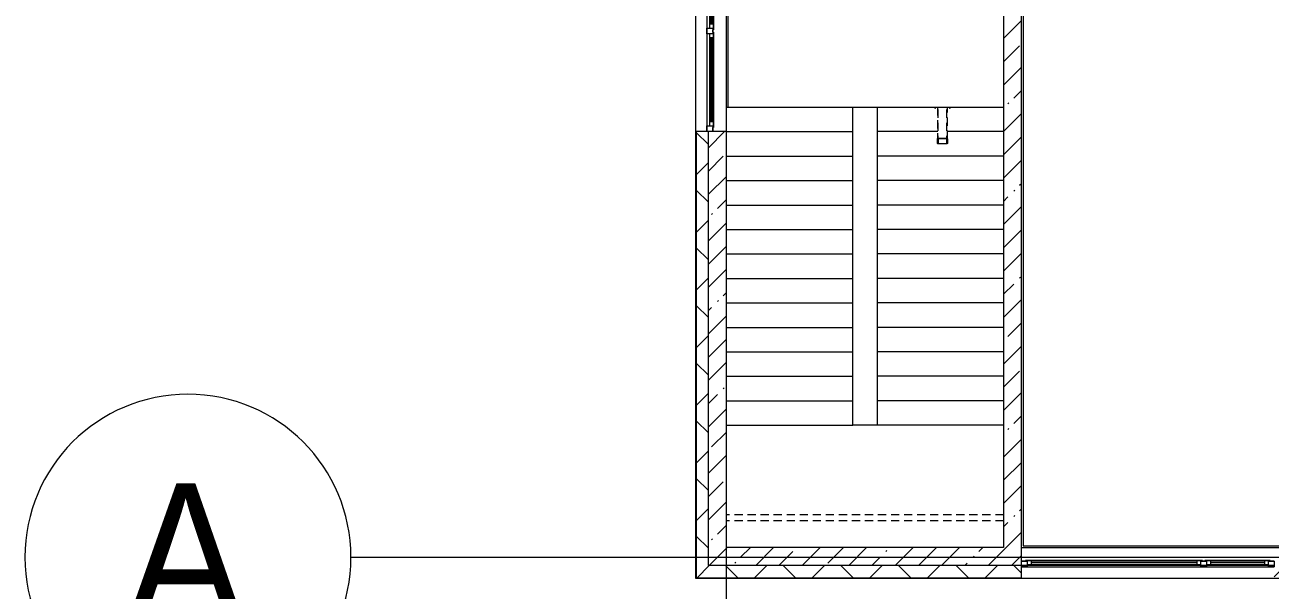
# Model space of a CAD drawing. Header units: millimetres. Extents: x 957 to 228198, y -8553 to 29000.
# Drawn here: x 92693 to 107969, y -402 to 6529 of the extents above; entities that cross this region are included whole.
import ezdxf

# ---------------------------------------------------------------- set-up
doc = ezdxf.new("R2010")
doc.units = ezdxf.units.MM
doc.linetypes.add('200_ШТРИХ__ш1_п0_6_', pattern=[160, 100, -60])
doc.linetypes.add('Осевая', pattern=[3175, 635, -476.25, 1587.5, -476.25])
for name, color, linetype, lineweight in [('A-DETL-MBND-1', 7, '200_ШТРИХ__ш1_п0_6_', 9), ('A-GLAZ-2', 7, 'Continuous', 5), ('A-WALL', 7, 'Continuous', 9), ('A-WALL-2', 7, 'Continuous', 5), ('I-WALL-3', 7, 'Continuous', 5), ('S-STRS-3', 7, 'Continuous', 5), ('Оси', 7, 'Continuous', 9), ('Оси-1', 7, 'Continuous', 20), ('Оси-2', 7, 'Осевая', 9)]:
    doc.layers.add(name, color=color, linetype=linetype, lineweight=lineweight)
doc.layers.add('A-FLOR-2', color=7, linetype='Continuous', lineweight=5, true_color=0xaaaaaa)
doc.styles.add('Arial_1', font='arial.ttf', dxfattribs={"width": 0.9, "height": 1750})
pattern_1 = [(45, (101188.1, 0), (-353.5534, 353.5534), []), (135, (101188.1, 0), (-353.5534, -353.5534), [])]
pattern_2 = [(45, (101188.1, 0), (-285.123, 285.123), []), (45, (101473.2, 0), (-285.123, 285.123), [504.031, -100.806, 16.764, -84.042])]

# ---------------------------------------------------------------- blocks, each defined once
blk = doc.blocks.new('120_Окно_СКБ_2Ст - 120_Окно_СКБ_2Ст 3100х2500 _мал_ створка слева-2_-22446420-3_2_2_птичка')
at = {"layer": 'A-GLAZ-2'}
for p, q in [((-1550, -127), (-1550, -57)), ((-1550, -57), (-1480, -57)), ((1550, -57), (-1550, -57)), ((-1480, -127), (-1550, -127)), ((-1550, -127), (-1500, -127)), ((-1480, -127), (-1500, -127)), ((-1500, -127), (-1500, -137)), ((-1500, -137), (-700, -137)), ((-700, -137), (-1500, -137)), ((-1480, -57), (-1480, -127)), ((-720, -87), (-1480, -87)), ((-1480, -87), (-1480, -127)), ((-1430, -137), (-1430, -87)), ((-1430, -107), (-770, -107)), ((-770, -117), (-1430, -117)), ((-770, -137), (-770, -87)), ((-720, -127), (-720, -57)), ((-720, -57), (-650, -57)), ((-720, -127), (-720, -87)), ((-650, -127), (-720, -127)), ((-700, -127), (-720, -127)), ((-700, -127), (-670, -127)), ((-700, -137), (-700, -127)), ((-650, -127), (-670, -127)), ((-670, -127), (-670, -137)), ((-670, -137), (1500, -137)), ((1500, -137), (-670, -137)), ((-650, -57), (-650, -127)), ((1480, -87), (-650, -87)), ((-650, -87), (-650, -127)), ((-600, -137), (-600, -87)), ((-600, -107), (1430, -107)), ((1430, -117), (-600, -117)), ((1430, -137), (1430, -87)), ((1480, -127), (1480, -57)), ((1480, -57), (1550, -57)), ((1480, -127), (1480, -87)), ((1550, -127), (1480, -127)), ((1500, -127), (1480, -127)), ((1500, -127), (1550, -127)), ((1500, -137), (1500, -127)), ((1550, -57), (1550, -127))]:
    blk.add_line(p, q, dxfattribs=at)
blk = doc.blocks.new('120_Окно_СКБ_2Ст - 120_Окно_СКБ_2Ст 2100х2400 _мал створка справа_-22446225-3_2_2_птичка')
at = {"layer": 'A-GLAZ-2'}
for p, q in [((-1050, -127), (-1050, -57)), ((-1050, -57), (-980, -57)), ((1050, -57), (-1050, -57)), ((-980, -127), (-1050, -127)), ((-1050, -127), (-1000, -127)), ((-980, -127), (-1000, -127)), ((-1000, -127), (-1000, -137)), ((-1000, -137), (170, -137)), ((170, -137), (-1000, -137)), ((-980, -57), (-980, -127)), ((150, -87), (-980, -87)), ((-980, -87), (-980, -127)), ((-930, -137), (-930, -87)), ((-930, -107), (100, -107)), ((100, -117), (-930, -117)), ((100, -137), (100, -87)), ((150, -127), (150, -57)), ((150, -57), (220, -57)), ((150, -127), (150, -87)), ((220, -127), (150, -127)), ((170, -127), (150, -127)), ((170, -127), (200, -127)), ((170, -137), (170, -127)), ((220, -127), (200, -127)), ((200, -127), (200, -137)), ((200, -137), (1000, -137)), ((1000, -137), (200, -137)), ((220, -57), (220, -127)), ((980, -87), (220, -87)), ((220, -87), (220, -127)), ((270, -137), (270, -87)), ((270, -107), (930, -107)), ((930, -117), (270, -117)), ((930, -137), (930, -87)), ((980, -127), (980, -57)), ((980, -57), (1050, -57)), ((980, -127), (980, -87)), ((1050, -127), (980, -127)), ((1000, -127), (980, -127)), ((1000, -127), (1050, -127)), ((1000, -137), (1000, -127)), ((1050, -57), (1050, -127))]:
    blk.add_line(p, q, dxfattribs=at)
blk = doc.blocks.new('Анкер клиновой - Анкер клиновой МКТ В 10-10-16_85-22193208-3_2_2_птичка')
at = {"layer": 'A-DETL-MBND-1'}
for p, q in [((122191, 13788), (122191, 13784)), ((122207, 13788), (122191, 13788)), ((122191, 13788), (122207, 13788)), ((122194, 13798), (122194, 13784)), ((122204, 13798), (122194, 13798)), ((122194, 13798), (122204, 13798)), ((122204, 13784), (122204, 13798)), ((122207, 13784), (122207, 13788))]:
    blk.add_line(p, q, dxfattribs=at)
blk = doc.blocks.new('ОМ_Труба_ГОСТ 8639-82 - ОМ_Труба_ГОСТ 8639-82-V344-3_2_2_птичка')
at = {"layer": 'A-DETL-MBND-1'}
for p, q in [((2701, 5520), (2701, 5133)), ((2707, 5070), (2707, 5520)), ((2815, 5070), (2815, 5520)), ((2821, 5133), (2821, 5520)), ((2701, 5075), (2701, 5133)), ((2707, 5133), (2707, 5075)), ((2710, 5138), (2812, 5138)), ((2812, 5135), (2710, 5135)), ((2710, 5073), (2812, 5073)), ((2812, 5070), (2710, 5070)), ((2815, 5075), (2815, 5133)), ((2821, 5133), (2821, 5075))]:
    blk.add_line(p, q, dxfattribs=at)
at = {"layer": 'A-DETL-MBND-1', "flags": 128}
for points in [[(2701, 5133), (2701, 5134), (2702, 5135), (2703, 5136), (2704, 5137), (2706, 5137), (2708, 5138), (2710, 5138)], [(2710, 5070), (2708, 5070), (2706, 5070), (2704, 5071), (2703, 5072), (2702, 5073), (2701, 5074), (2701, 5075)], [(2710, 5135), (2709, 5135), (2708, 5134), (2708, 5134), (2707, 5134), (2707, 5134), (2707, 5133), (2707, 5133)], [(2707, 5075), (2707, 5074), (2707, 5074), (2707, 5074), (2708, 5073), (2708, 5073), (2709, 5073), (2710, 5073)], [(2812, 5138), (2814, 5138), (2816, 5137), (2817, 5137), (2819, 5136), (2820, 5135), (2820, 5134), (2821, 5133)], [(2815, 5133), (2815, 5133), (2814, 5134), (2814, 5134), (2814, 5134), (2813, 5134), (2812, 5135), (2812, 5135)], [(2821, 5075), (2820, 5074), (2820, 5073), (2819, 5072), (2817, 5071), (2816, 5070), (2814, 5070), (2812, 5070)], [(2812, 5073), (2812, 5073), (2813, 5073), (2814, 5073), (2814, 5074), (2814, 5074), (2815, 5074), (2815, 5075)]]:
    blk.add_lwpolyline(points, dxfattribs=at)
blk = doc.blocks.new('Зашивка приборов отопления37 - Зашивка приборов отопления-33325027-3_2_2_птичка')
at = {"layer": 'A-DETL-MBND-1'}
for p, q in [((121055, 18487), (124455, 18487)), ((121055, 18412), (124455, 18412))]:
    blk.add_line(p, q, dxfattribs=at)
blk = doc.blocks.new('Ось сетки - D8-29747960-3_2_2_птичка')
at = {"layer": 'Оси-1'}
for start, end in [(360, 180), (180, 360)]:
    blk.add_arc((0, 0), 4, start, end, dxfattribs=at)

msp = doc.modelspace()

# ---------------------------------------------------------------- hatches: boundary and pattern name
at = {"layer": 'A-WALL-2'}
h = msp.add_hatch(dxfattribs=at)
h.set_pattern_fill('FP_85', color=256, style=0, pattern_type=2)
h.set_pattern_definition(pattern_1)
h.paths.add_polyline_path([(100928.1, -100), (101078.1, -100), (101078.1, 5220), (100928.1, 5220), (100928.1, 120)])
h.paths.add_polyline_path([(100928.1, 7320), (101078.1, 7320), (101078.1, 8520), (100928.1, 8520), (100928.1, 7750.3)])
h.paths.add_polyline_path([(100928.1, 10820), (101078.1, 10820), (101078.1, 12220), (100928.1, 12220), (100928.1, 11221)])
h.paths.add_polyline_path([(101078.1, 13120), (101078.1, 15073), (100928.1, 15071.9), (100928.1, 13120), (101057.8, 13120)])
h = msp.add_hatch(dxfattribs=at)
h.set_pattern_fill('FP_85', color=256, style=0, pattern_type=2)
h.set_pattern_definition(pattern_1)
h.paths.add_polyline_path([(100928.1, -250), (104918.1, -250), (104918.1, -100), (100928.1, -100)])
h.paths.add_polyline_path([(139412.9, -250), (139498.2, -250), (139498.2, -100), (138611.1, -100), (138611.1, -250)])
h.paths.add_polyline_path([(132887.5, -250), (133298.1, -250), (133298.1, -100), (132070.9, -100), (132070.9, -250)])
h.paths.add_polyline_path([(134198.1, -250), (135058.1, -250), (135058.1, -100), (134198.1, -100), (134198.1, -192.2)])
h.paths.add_polyline_path([(131170.9, -250), (131170.9, -100), (130397.8, -100), (130397.8, -250), (131023.1, -250)])
h.paths.add_polyline_path([(137711.1, -250), (137711.1, -100), (137158.1, -100), (137158.1, -250), (137548.5, -250)])
h.paths.add_polyline_path([(123565.4, -250), (123898.1, -250), (123898.1, -100), (122798.1, -100), (122798.1, -250)])
h.paths.add_polyline_path([(125998.1, -250), (127597.8, -250), (127597.8, -100), (125998.1, -100), (125998.1, -169.4)])
h.paths.add_polyline_path([(121898.1, -250), (121898.1, -100), (120548.1, -100), (120548.1, -250), (120768.8, -250)])
h.paths.add_polyline_path([(118448.1, -250), (118448.1, -100), (117698.1, -100), (117698.1, -250), (117972.2, -250)])
h.paths.add_polyline_path([(116048.1, -250), (116798.1, -250), (116798.1, -100), (116048.1, -100), (116048.1, -141.7)])
h.paths.add_polyline_path([(108650.2, -250), (109447.8, -250), (109447.8, -100), (108018.1, -100), (108018.1, -250)])
h.paths.add_polyline_path([(113948.1, -250), (113948.1, -100), (113198.1, -100), (113198.1, -250), (113311.2, -250)])
h.paths.add_polyline_path([(111547.8, -250), (112298.1, -250), (112298.1, -100), (111547.8, -100), (111547.8, -129.2)])
at = {"layer": 'I-WALL-3'}
h = msp.add_hatch(dxfattribs=at)
h.set_pattern_fill('FP_81', color=256, style=0, pattern_type=2)
h.set_pattern_definition(pattern_2)
h.paths.add_polyline_path([(101078.1, -100), (101298.1, -100), (101298.1, 5220), (101078.1, 5220), (101078.1, 1965.8)])
h.paths.add_polyline_path([(101078.1, 7320), (101298.1, 7320), (101298.1, 7900), (101078.1, 7900), (101078.1, 7680)])
h = msp.add_hatch(dxfattribs=at)
h.set_pattern_fill('FP_81', color=256, style=0, pattern_type=2)
h.set_pattern_definition(pattern_2)
h.paths.add_polyline_path([(104918.1, -100), (104918.1, 7900), (104698.1, 7900), (104698.1, -100)])
h = msp.add_hatch(dxfattribs=at)
h.set_pattern_fill('FP_81', color=256, style=0, pattern_type=2)
h.set_pattern_definition(pattern_2)
h.paths.add_polyline_path([(102848.1, -100), (104698.1, -100), (104698.1, 120), (101298.1, 120), (101298.1, -100), (102124.7, -100)])

# ---------------------------------------------------------------- linework, layer by layer
at = {"layer": 'A-FLOR-2'}
for p, q in [((101318.1, 7659), (101318.1, 5520)), ((104938.1, 7680), (104938.1, 140.5)), ((101298.1, 5520), (104698.1, 5520)), ((104938.1, 140.5), (108828.1, 140.5))]:
    msp.add_line(p, q, dxfattribs=at)
at = {"layer": 'A-WALL'}
for p, q in [((100925.1, 5220), (100925.1, -253)), ((100928.1, 5220), (100928.1, -250)), ((101078.1, -100), (101078.1, 5220)), ((100925.1, -253), (104918.1, -253)), ((100928.1, -250), (104918.1, -250))]:
    msp.add_line(p, q, dxfattribs=at)
at = {"layer": 'A-WALL-2'}
for p, q in [((100920.1, 14772.9), (100920.1, -258)), ((101078.1, 5220), (100920.1, 5220)), ((108018.1, -100), (101078.1, -100)), ((104918.1, -258), (104918.1, -100)), ((100920.1, -258), (111547.8, -258))]:
    msp.add_line(p, q, dxfattribs=at)
at = {"layer": 'I-WALL-3'}
for p, q in [((101298.1, 120), (101298.1, 7680)), ((104698.1, 7680), (104698.1, 120)), ((104918.1, -100), (104918.1, 7700)), ((101298.1, 5220), (101078.1, 5220)), ((104698.1, 120), (101298.1, 120)), ((104918.1, 120), (108848.1, 120))]:
    msp.add_line(p, q, dxfattribs=at)
at = {"layer": 'S-STRS-3'}
for p, q in [((101298.1, 5520), (102848.1, 5520)), ((102848.1, 5220), (102848.1, 5520)), ((103148.1, 5520), (103148.1, 5220)), ((101298.1, 5220), (102848.1, 5220)), ((101298.1, 5220), (102848.1, 5220)), ((102848.1, 4920), (102848.1, 5220)), ((103148.1, 5220), (103148.1, 4920)), ((103892.4, 5220), (103148.1, 5220)), ((103892.4, 5220), (103148.1, 5220)), ((104698.1, 5220), (104005.2, 5220)), ((104698.1, 5220), (104005.2, 5220)), ((101298.1, 4920), (102848.1, 4920)), ((101298.1, 4920), (102848.1, 4920)), ((102848.1, 4620), (102848.1, 4920)), ((103148.1, 4920), (103148.1, 4620)), ((104698.1, 4920), (103148.1, 4920)), ((104698.1, 4920), (103148.1, 4920)), ((101298.1, 4620), (102848.1, 4620)), ((101298.1, 4620), (102848.1, 4620)), ((102848.1, 4320), (102848.1, 4620)), ((103148.1, 4620), (103148.1, 4320)), ((104698.1, 4620), (103148.1, 4620)), ((104698.1, 4620), (103148.1, 4620)), ((101298.1, 4320), (102848.1, 4320)), ((101298.1, 4320), (102848.1, 4320)), ((102848.1, 4020), (102848.1, 4320)), ((103148.1, 4320), (103148.1, 4020)), ((104698.1, 4320), (103148.1, 4320)), ((104698.1, 4320), (103148.1, 4320)), ((101298.1, 4020), (102848.1, 4020)), ((101298.1, 4020), (102848.1, 4020)), ((102848.1, 3720), (102848.1, 4020)), ((103148.1, 4020), (103148.1, 3720)), ((104698.1, 4020), (103148.1, 4020)), ((104698.1, 4020), (103148.1, 4020)), ((101298.1, 3720), (102848.1, 3720)), ((101298.1, 3720), (102848.1, 3720)), ((102848.1, 3420), (102848.1, 3720)), ((103148.1, 3720), (103148.1, 3420)), ((104698.1, 3720), (103148.1, 3720)), ((104698.1, 3720), (103148.1, 3720)), ((101298.1, 3420), (102848.1, 3420)), ((101298.1, 3420), (102848.1, 3420)), ((102848.1, 3120), (102848.1, 3420)), ((103148.1, 3420), (103148.1, 3120)), ((104698.1, 3420), (103148.1, 3420)), ((104698.1, 3420), (103148.1, 3420)), ((101298.1, 3120), (102848.1, 3120)), ((101298.1, 3120), (102848.1, 3120)), ((102848.1, 2820), (102848.1, 3120)), ((103148.1, 3120), (103148.1, 2820)), ((104698.1, 3120), (103148.1, 3120)), ((104698.1, 3120), (103148.1, 3120)), ((101298.1, 2820), (102848.1, 2820)), ((101298.1, 2820), (102848.1, 2820)), ((102848.1, 2520), (102848.1, 2820)), ((103148.1, 2820), (103148.1, 2520)), ((104698.1, 2820), (103148.1, 2820)), ((104698.1, 2820), (103148.1, 2820)), ((101298.1, 2520), (102848.1, 2520)), ((101298.1, 2520), (102848.1, 2520)), ((102848.1, 2220), (102848.1, 2520)), ((103148.1, 2520), (103148.1, 2220)), ((104698.1, 2520), (103148.1, 2520)), ((104698.1, 2520), (103148.1, 2520)), ((101298.1, 2220), (102848.1, 2220)), ((101298.1, 2220), (102848.1, 2220)), ((102848.1, 1920), (102848.1, 2220)), ((103148.1, 2220), (103148.1, 1920)), ((104698.1, 2220), (103148.1, 2220)), ((104698.1, 2220), (103148.1, 2220)), ((101298.1, 1920), (102848.1, 1920)), ((101298.1, 1920), (102848.1, 1920)), ((102848.1, 1620), (102848.1, 1920)), ((103148.1, 1920), (103148.1, 1620)), ((104698.1, 1920), (103148.1, 1920)), ((104698.1, 1920), (103148.1, 1920)), ((101298.1, 1620), (102848.1, 1620)), ((101298.1, 1620), (102848.1, 1620)), ((103148.1, 1620), (102848.1, 1620)), ((104698.1, 1620), (103148.1, 1620)), ((104698.1, 1620), (103148.1, 1620))]:
    msp.add_line(p, q, dxfattribs=at)
at = {"layer": 'Оси'}
for p, q in [((101298.1, 5439), (101298.1, 15380)), ((101298.1, -4552.8), (101298.1, 5388.2)), ((96692.6, 0), (109192.6, 0))]:
    msp.add_line(p, q, dxfattribs=at)
at = {"layer": 'Оси-2'}
msp.add_line((101298.1, 5388.2), (101298.1, 5439), dxfattribs=at)

# ---------------------------------------------------------------- block references
at = {"layer": 'A-DETL-MBND-1', "rotation": 180}
for name, p in [('Анкер клиновой - Анкер клиновой МКТ В 10-10-16_85-22193208-3_2_2_птичка', (226058.2, 19304)), ('Анкер клиновой - Анкер клиновой МКТ В 10-10-16_85-22193208-3_2_2_птичка', (226238.2, 19304)), ('Зашивка приборов отопления37 - Зашивка приборов отопления-33325027-3_2_2_птичка', (225753.1, 18932.5))]:
    msp.add_blockref(name, p, dxfattribs=at)
at = {"layer": 'A-DETL-MBND-1'}
msp.add_blockref('ОМ_Труба_ГОСТ 8639-82 - ОМ_Труба_ГОСТ 8639-82-V344-3_2_2_птичка', (101188.1, 0), dxfattribs=at)
at = {"layer": 'A-GLAZ-2'}
for name, p, rotation in [('120_Окно_СКБ_2Ст - 120_Окно_СКБ_2Ст 2100х2400 _мал створка справа_-22446225-3_2_2_птичка', (101003.1, 6270), 89.99999999999991), ('120_Окно_СКБ_2Ст - 120_Окно_СКБ_2Ст 3100х2500 _мал_ створка слева-2_-22446420-3_2_2_птичка', (106468.1, -175), 180)]:
    msp.add_blockref(name, p, dxfattribs=dict(at, rotation=rotation))
at = {"layer": 'Оси-1', "xscale": 499.9999999999995, "yscale": 499.9999999999995, "zscale": 499.9999999999995, "rotation": 269.9999999999994}
msp.add_blockref('Ось сетки - D8-29747960-3_2_2_птичка', (94692.6, 0), dxfattribs=at)

# ---------------------------------------------------------------- texts
at = {"layer": 'Оси', "insert": (93928.7, 905.2), "char_height": 1750, "width": 1803.797, "attachment_point": 1, "style": 'Arial_1'}
msp.add_mtext('\\fArial|b0|i0|c204|p34|;\\W.9;А', dxfattribs=at)

doc.saveas('drawing.dxf')
